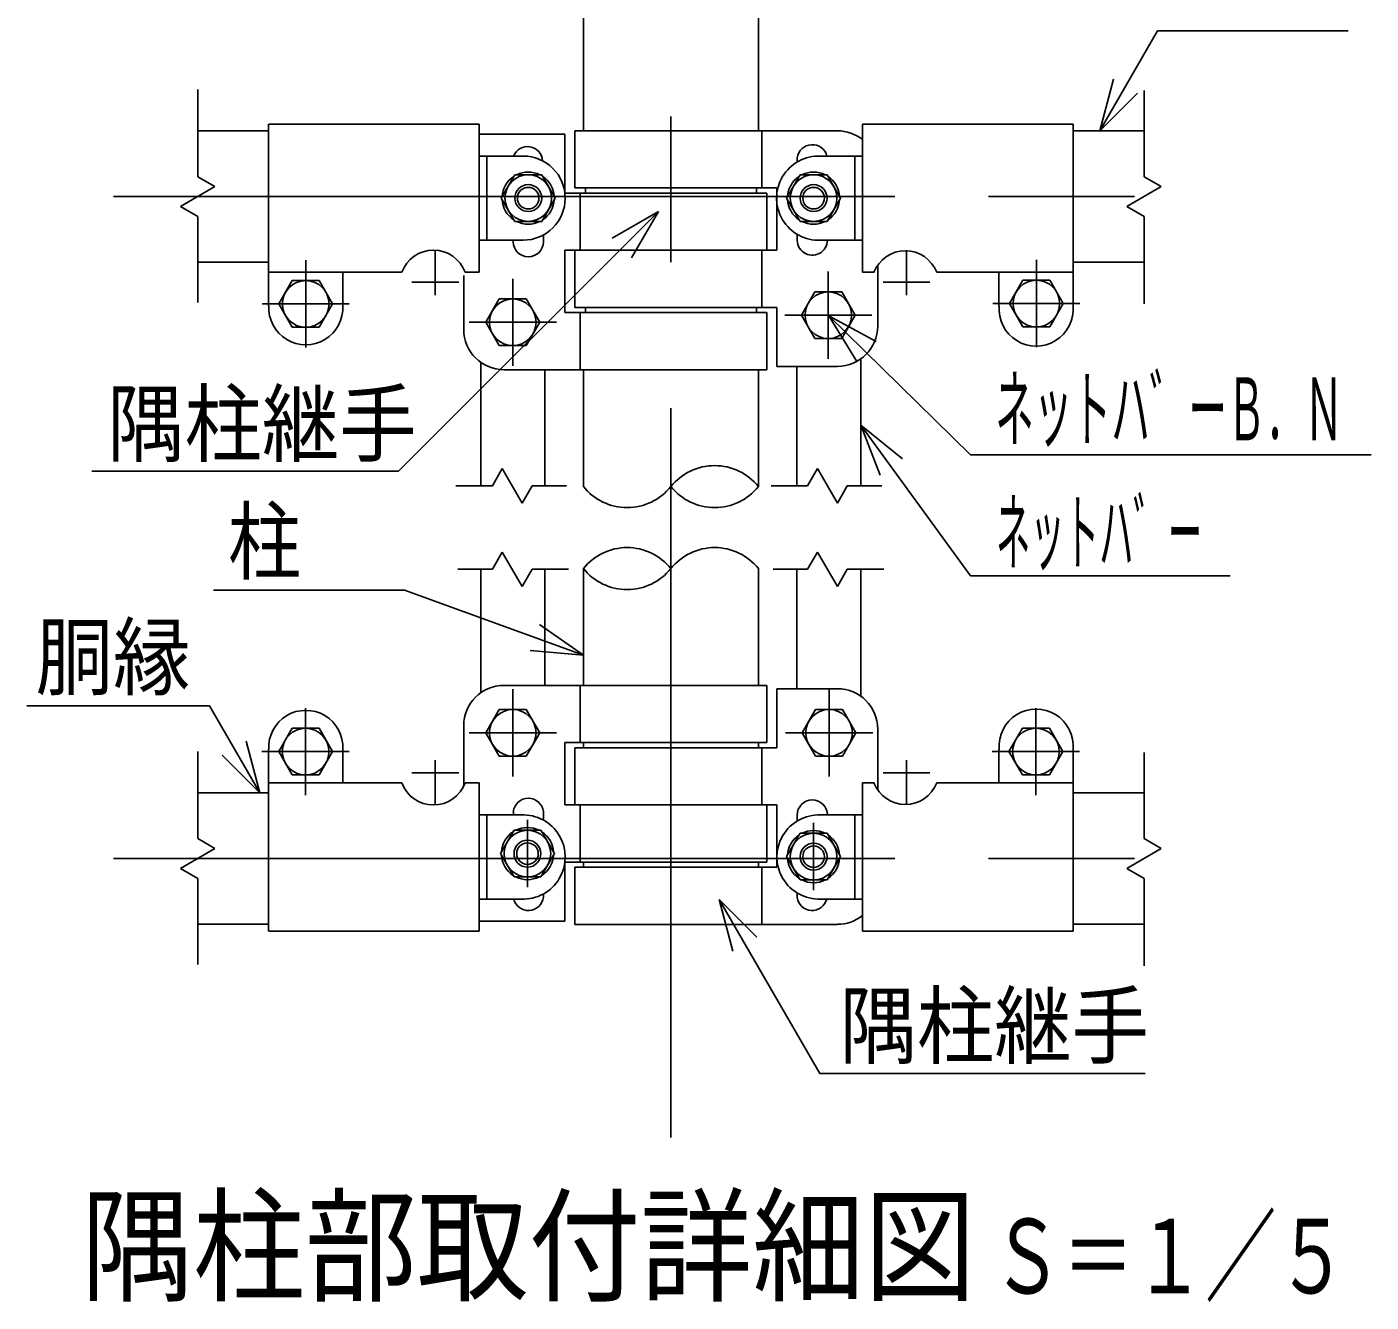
# Model space of a CAD drawing. Units: millimetres, scale not verified. Extents: x -4425 to 4425, y -3150 to 3150.
# Drawn here: x 1400 to 2570, y -1090 to 20 of the extents above; entities that cross this region are included whole.
import ezdxf
from ezdxf.enums import TextEntityAlignment as Align

# ---------------------------------------------------------------- set-up
doc = ezdxf.new("R2010")
doc.units = ezdxf.units.MM
doc.header["$LTSCALE"] = 20
doc.linetypes.add('USER1', pattern=[50.8, 31.75, -6.35, 6.35, -6.35])
doc.layers.add('0-0_1', color=7, linetype='Continuous', lineweight=25)
doc.layers.add('0-4_2', color=2, linetype='Continuous', lineweight=25)
doc.styles.add('ＭＳ ゴシック', font='')
doc.styles.get('ＭＳ ゴシック').set_extended_font_data('MS Gothic')

msp = doc.modelspace()

# ---------------------------------------------------------------- linework, layer by layer
at = {"layer": '0-0_1', "color": 3, "linetype": 'USER1'}
for p, q in [((1960.37, -947.09), (1960.37, 240.29)), ((1475.02, -127.86), (2445.71, -127.86)), ((1765.37, -127.86), (1855.37, -127.86)), ((2155.37, -127.86), (2065.37, -127.86)), ((1642.42, -183.37), (1642.42, -259.31)), ((2278.54, -183.01), (2278.54, -258.95)), ((2097.42, -193.16), (2097.42, -269.1)), ((1822.67, -199.36), (1822.67, -275.3)), ((1604.45, -221.34), (1680.39, -221.34)), ((2240.57, -220.98), (2316.51, -220.98)), ((2059.45, -231.13), (2135.39, -231.13)), ((1784.7, -237.33), (1860.64, -237.33)), ((1822.67, -556.83), (1822.67, -632.77)), ((2098.07, -556.83), (2098.07, -632.77)), ((1642.32, -573.19), (1642.32, -649.12)), ((2278.13, -573.19), (2278.13, -649.13)), ((1784.7, -594.8), (1860.64, -594.8)), ((2060.1, -594.8), (2136.04, -594.8)), ((1604.35, -611.16), (1680.29, -611.16)), ((2240.16, -611.16), (2316.1, -611.16)), ((1835.48, -670.63), (1835.48, -729.28)), ((2084.6, -673.27), (2084.6, -731.92)), ((1475.02, -704.28), (2445.71, -704.27)), ((1765.37, -704.27), (1855.37, -704.27)), ((2155.37, -704.27), (2065.37, -704.27))]:
    msp.add_line(p, q, dxfattribs=at)
at = {"layer": '0-0_1'}
for p, q in [((1884.17, -70.55), (1884.17, 47.49)), ((2036.57, -70.55), (2036.57, 47.49)), ((1610.06, -64.77), (1610.06, -223.04)), ((1610.18, -64.73), (1793.35, -64.73)), ((1793.35, -64.73), (1793.35, -193.68)), ((2127.3, -64.73), (2310.47, -64.73)), ((2127.3, -64.73), (2127.3, -193.68)), ((2310.47, -64.73), (2310.47, -222.99)), ((1610.06, -70.71), (1548.38, -70.71)), ((1793.35, -73.48), (1868.05, -73.48)), ((1868.05, -73.48), (1868.05, -124.77)), ((1876.84, -70.55), (2105.44, -70.55)), ((1876.84, -70.55), (1876.84, -120.37)), ((2039.5, -70.55), (2039.5, -120.37)), ((2310.47, -70.71), (2372.36, -70.71)), ((1793.35, -92.57), (1831.71, -92.57)), ((1800.09, -92.57), (1800.09, -165.84)), ((2090.66, -92.57), (2127.3, -92.57)), ((2120.56, -92.57), (2120.56, -165.84)), ((2070.38, -94.04), (2070.38, -97.71)), ((1868.05, -124.77), (2043.9, -124.77)), ((1876.84, -120.37), (2052.69, -120.37)), ((1881.24, -124.77), (1881.24, -174.59)), ((1885.93, -124.77), (1885.93, -120.37)), ((2034.81, -124.77), (2034.81, -120.37)), ((2043.9, -124.77), (2043.9, -174.59)), ((2052.69, -120.37), (2052.69, -174.59)), ((1849.45, -161.26), (1849.45, -167.13)), ((2070.32, -164.38), (2070.32, -160.71)), ((1793.35, -165.84), (1831.71, -165.84)), ((1823.07, -165.84), (1823.07, -167.13)), ((1868.05, -174.59), (1868.05, -228.81)), ((1868.05, -174.59), (2043.9, -174.59)), ((1868.05, -174.59), (2052.69, -174.59)), ((1876.84, -174.59), (1876.84, -224.42)), ((2039.5, -174.59), (2039.5, -224.41)), ((2090.66, -165.84), (2127.3, -165.84)), ((1610.06, -185.01), (1548.38, -185.01)), ((2310.47, -185.01), (2372.36, -185.01)), ((1610.18, -193.69), (1726.17, -193.68)), ((1674.66, -193.68), (1674.66, -222.99)), ((1780, -196.62), (1780, -243.51)), ((1781.15, -193.68), (1793.35, -193.68)), ((2127.3, -193.68), (2137.2, -193.68)), ((2140.49, -187.54), (2140.49, -240.58)), ((2191.81, -193.68), (2310.47, -193.68)), ((2245.99, -193.68), (2245.99, -222.99)), ((1868.05, -228.81), (2043.9, -228.81)), ((1876.84, -224.42), (2052.69, -224.41)), ((1881.24, -228.81), (1881.24, -278.63)), ((1885.93, -228.81), (1885.93, -224.42)), ((2034.81, -228.81), (2034.81, -224.41)), ((2043.9, -228.81), (2043.9, -278.63)), ((2052.69, -224.42), (2052.69, -275.7)), ((2125.83, -379.74), (2125.83, -269.14)), ((1794.95, -379.74), (1794.95, -272.28)), ((1815.3, -278.63), (2043.9, -278.63)), ((1850.63, -379.74), (1850.63, -278.63)), ((1884.17, -380.38), (1884.17, -278.63)), ((2036.57, -380.38), (2036.57, -278.63)), ((2052.69, -275.7), (2105.44, -275.7)), ((2070.15, -379.74), (2070.15, -275.7)), ((1794.95, -452.39), (1794.95, -559.85)), ((1850.63, -452.39), (1850.63, -553.5)), ((1884.17, -451.76), (1884.17, -553.5)), ((2036.57, -451.76), (2036.57, -553.5)), ((2070.15, -452.39), (2070.15, -556.43)), ((2125.83, -452.39), (2125.83, -562.99)), ((1815.3, -553.5), (2043.9, -553.5)), ((1881.24, -603.32), (1881.24, -553.5)), ((2043.9, -603.32), (2043.9, -553.5)), ((2052.69, -607.72), (2052.69, -556.43)), ((2052.69, -556.43), (2105.44, -556.43)), ((1780, -641.13), (1780, -588.63)), ((2140.49, -644.6), (2140.49, -591.56)), ((1868.05, -603.32), (2043.9, -603.32)), ((1868.05, -657.54), (1868.05, -603.32)), ((1876.84, -607.72), (2052.69, -607.72)), ((1876.84, -657.54), (1876.84, -607.72)), ((1884.17, -603.32), (1884.17, -607.72)), ((2036.57, -603.32), (2036.57, -607.72)), ((2039.5, -657.54), (2039.5, -607.72)), ((1610.06, -767.36), (1610.06, -609.1)), ((1674.66, -638.45), (1674.66, -609.14)), ((2245.99, -638.45), (2245.99, -609.14)), ((2310.47, -767.4), (2310.47, -609.14)), ((1610.18, -638.45), (1726.17, -638.45)), ((1781.15, -638.45), (1793.35, -638.45)), ((1793.35, -767.4), (1793.35, -638.45)), ((2127.3, -767.4), (2127.3, -638.45)), ((2127.3, -638.45), (2137.2, -638.45)), ((2191.81, -638.45), (2310.47, -638.45)), ((1610.06, -647.12), (1548.38, -647.12)), ((2310.47, -647.12), (2372.36, -647.12)), ((1793.35, -666.29), (1829.99, -666.29)), ((1800.09, -739.56), (1800.09, -666.29)), ((1823.18, -663.36), (1823.18, -666.29)), ((1849.35, -663.36), (1849.35, -670.79)), ((1868.05, -657.54), (2052.69, -657.54)), ((1868.05, -657.54), (2043.9, -657.54)), ((1881.24, -707.36), (1881.24, -657.54)), ((2043.9, -707.36), (2043.9, -657.54)), ((2052.69, -711.76), (2052.69, -657.54)), ((2070.26, -666.47), (2070.26, -671.63)), ((2090.66, -666.29), (2127.3, -666.29)), ((2120.56, -739.56), (2120.56, -666.29)), ((1868.05, -758.65), (1868.05, -707.36)), ((1868.05, -707.36), (2043.9, -707.36)), ((1876.84, -761.58), (1876.84, -711.76)), ((1876.84, -711.76), (2052.69, -711.76)), ((1884.17, -707.36), (1884.17, -711.76)), ((2036.57, -707.36), (2036.57, -711.76)), ((2039.5, -761.58), (2039.5, -711.76)), ((1849.35, -737.93), (1849.35, -735.06)), ((2070.26, -734.22), (2070.26, -738.1)), ((1793.35, -739.56), (1829.99, -739.56)), ((2090.66, -739.56), (2127.3, -739.56)), ((1793.35, -758.65), (1868.05, -758.65)), ((1610.06, -761.42), (1548.38, -761.42)), ((1610.18, -767.4), (1793.35, -767.4)), ((1876.84, -761.58), (2105.44, -761.58)), ((2127.3, -767.4), (2310.47, -767.4)), ((2310.47, -761.42), (2372.36, -761.42))]:
    msp.add_line(p, q, dxfattribs=at)
at = {"layer": '0-0_1', "color": 2}
for p, q in [((2333.72, -70.71), (2383.98, 16.35)), ((2383.98, 16.35), (2550.07, 16.35)), ((1548.38, -34.56), (1548.38, -110.54)), ((2333.72, -70.71), (2345.78, -25.71)), ((2333.72, -70.71), (2366.66, -37.77)), ((2372.36, -110.54), (2372.36, -35.5)), ((1548.38, -110.54), (1563.38, -119.2)), ((2372.36, -110.54), (2387.36, -119.2)), ((1563.38, -119.2), (1533.38, -136.52)), ((2357.36, -136.52), (2387.36, -119.2)), ((1548.38, -145.18), (1533.38, -136.52)), ((2372.36, -145.18), (2357.36, -136.52)), ((1548.38, -145.18), (1548.38, -220.21)), ((1723.34, -366.87), (1949.44, -140.77)), ((1949.44, -140.77), (1909.1, -164.07)), ((1949.44, -140.77), (1926.15, -181.12)), ((2372.36, -221.16), (2372.36, -145.18)), ((1755.25, -174.58), (1755.25, -213.57)), ((2165.48, -174.58), (2165.48, -213.57)), ((1734.81, -202.48), (1775.7, -202.48)), ((2185.93, -202.48), (2145.04, -202.48)), ((2097.99, -231.78), (2221.08, -352.68)), ((2097.99, -231.78), (2122.35, -271.49)), ((2097.99, -231.78), (2138.94, -253.99)), ((2125.83, -326.97), (2221.08, -458.07)), ((2125.83, -326.97), (2142.52, -370.46)), ((2125.83, -326.97), (2162.03, -356.29)), ((2221.08, -352.68), (2570.01, -352.68)), ((1456.31, -366.87), (1723.34, -366.87)), ((1804.9, -379.74), (1813.56, -364.74)), ((1813.56, -364.74), (1830.88, -394.74)), ((2079.31, -379.74), (2087.97, -364.74)), ((2087.97, -364.74), (2105.29, -394.74)), ((1773.15, -379.74), (1804.9, -379.74)), ((1839.54, -379.74), (1830.88, -394.74)), ((1839.54, -379.74), (1869.48, -379.74)), ((2047.55, -379.74), (2079.31, -379.74)), ((2113.95, -379.74), (2105.29, -394.74)), ((2113.95, -379.74), (2143.88, -379.74)), ((1804.9, -452.39), (1813.56, -437.39)), ((1830.88, -467.39), (1813.56, -437.39)), ((2079.31, -452.39), (2087.97, -437.39)), ((2105.29, -467.39), (2087.97, -437.39)), ((1804.9, -452.39), (1774.97, -452.39)), ((1839.54, -452.39), (1830.88, -467.39)), ((1871.3, -452.39), (1839.54, -452.39)), ((2079.31, -452.39), (2049.37, -452.39)), ((2113.95, -452.39), (2105.29, -467.39)), ((2145.7, -452.39), (2113.95, -452.39)), ((2221.08, -458.07), (2447.2, -458.07)), ((1562.11, -470.54), (1728.32, -470.54)), ((1728.32, -470.54), (1884.17, -527.27)), ((1884.17, -527.27), (1846.01, -500.55)), ((1884.17, -527.27), (1837.76, -523.21)), ((1399.65, -571.28), (1558.73, -571.28)), ((1558.73, -571.28), (1602.53, -647.12)), ((1602.53, -647.12), (1590.47, -602.12)), ((1548.38, -610.98), (1548.38, -686.95)), ((1602.53, -647.12), (1569.58, -614.18)), ((1755.25, -657.55), (1755.25, -618.56)), ((2165.48, -657.55), (2165.48, -618.56)), ((2372.36, -686.95), (2372.36, -611.92)), ((1734.81, -629.66), (1775.7, -629.66)), ((2185.93, -629.66), (2145.04, -629.66)), ((1548.38, -686.95), (1563.38, -695.61)), ((2372.36, -686.95), (2387.36, -695.61)), ((1563.38, -695.61), (1533.38, -712.94)), ((2357.36, -712.94), (2387.36, -695.61)), ((1548.38, -721.6), (1533.38, -712.94)), ((2372.36, -721.6), (2357.36, -712.94)), ((1548.38, -721.6), (1548.38, -796.63)), ((2372.36, -797.57), (2372.36, -721.6)), ((2002.36, -739.91), (2089.9, -891.53)), ((2002.36, -739.91), (2035.3, -772.86)), ((2002.36, -739.91), (2014.42, -784.91)), ((2089.9, -891.53), (2373.29, -891.53))]:
    msp.add_line(p, q, dxfattribs=at)
at = {"layer": '0-0_1'}
for centre, radius, start, end in [((2105.32, -105.76), 35.17, 51.3179, 90.00024), ((1835.5, -97.59), 13.19, 3.78571, 157.61256), ((1831.71, -129.21), 36.63, 270, 90), ((2089.02, -129.24), 36.63, 87.43726, 272.56285), ((2083.45, -95.84), 13.19, 14.36437, 172.12685), ((1836.14, -129.21), 22.71, 123.37524, 176.62436), ((1836.14, -129.21), 22.71, 63.37563, 116.62469), ((1836.14, -129.21), 22.71, 3.37537, 56.62451), ((2084.6, -129.21), 22.71, 123.37549, 176.62463), ((2084.6, -129.21), 22.71, 63.37531, 116.62437), ((2084.6, -129.21), 22.71, 3.37564, 56.62476), ((1836.14, -129.21), 22.71, 183.37536, 236.62463), ((1836.14, -129.21), 22.71, 303.37524, 356.62463), ((2084.6, -129.21), 22.71, 183.37537, 236.62476), ((2084.6, -129.21), 22.71, 303.37537, 356.62464), ((1836.14, -129.21), 22.71, 243.37527, 296.62436), ((2084.6, -129.21), 22.71, 243.37564, 296.62473), ((1753.66, -203.84), 29.31, 20.28488, 159.71478), ((1836.26, -167.13), 13.19, 180, 0), ((2083.45, -165.67), 13.19, 174.39166, 359.2334), ((2164.5, -204.33), 29.31, 21.31091, 158.68921), ((1642.48, -224.68), 32.24, 176.99986, 2.99915), ((2278.36, -225.82), 32.24, 174.96893, 5.03113), ((1815.17, -243.51), 35.17, 180, 270), ((2105.32, -240.58), 35.17, 270, 0), ((1998.47, -410.92), 48.83, 38.71802, 141.28213), ((1922.27, -349.83), 48.83, 218.71787, 321.28198), ((1998.47, -349.83), 48.83, 218.71787, 321.28198), ((1922.27, -482.3), 48.83, 38.71802, 141.28213), ((1998.47, -482.3), 48.83, 38.71802, 141.28213), ((1922.27, -421.21), 48.83, 218.71787, 321.28198), ((1815.17, -588.63), 35.17, 90, 180), ((2105.32, -591.56), 35.17, 0, 90), ((1642.48, -607.45), 32.24, 357.00085, 183.00014), ((2278.36, -606.32), 32.24, 354.96887, 185.03107), ((1753.66, -628.29), 29.31, 200.28522, 339.71512), ((2164.5, -627.8), 29.31, 201.31079, 338.68909), ((1836.26, -665), 13.19, 7.13244, 172.86487), ((2083.45, -666.47), 13.19, 0.7666, 180), ((1831.68, -702.93), 36.67, 267.49755, 92.63856), ((2089.35, -702.93), 36.66, 87.9429, 272.05746), ((1835.48, -699.96), 22.71, 63.37527, 116.62436), ((1835.48, -699.96), 22.71, 123.37524, 176.62463), ((1835.48, -699.96), 22.71, 3.37536, 56.62463), ((2084.6, -702.59), 22.71, 123.37524, 176.62463), ((2084.6, -702.59), 22.71, 63.37527, 116.62436), ((2084.6, -702.59), 22.71, 3.37536, 56.62463), ((1835.48, -699.96), 22.71, 183.37537, 236.62451), ((1835.48, -699.96), 22.71, 303.37524, 356.62436), ((2084.6, -702.59), 22.71, 183.37537, 236.62451), ((2084.6, -702.59), 22.71, 303.37524, 356.62436), ((1835.48, -699.96), 22.71, 243.37563, 296.62469), ((2084.6, -702.59), 22.71, 243.37563, 296.62469), ((1836.26, -736.29), 13.19, 194.36729, 352.8676), ((2083.32, -736.29), 13.19, 187.87315, 345.63563), ((2105.32, -726.37), 35.17, 269.99976, 308.6821)]:
    msp.add_arc(centre, radius, start, end, dxfattribs=at)
at = {"layer": '0-4_2', "color": 7}
for p, q in [((1812.7, -129.21), (1824.42, -108.9)), ((1824.42, -108.9), (1847.86, -108.9)), ((1847.86, -108.9), (1859.59, -129.21)), ((2072.87, -108.9), (2061.15, -129.21)), ((2096.32, -108.9), (2072.87, -108.9)), ((1824.42, -149.51), (1812.7, -129.21)), ((1859.59, -129.21), (1847.86, -149.51)), ((2061.15, -129.21), (2072.87, -149.51)), ((1847.86, -149.51), (1824.42, -149.51)), ((2072.87, -149.51), (2096.32, -149.51)), ((1812.04, -699.96), (1823.76, -679.65)), ((1823.76, -679.65), (1847.21, -679.65)), ((1847.21, -679.65), (1858.93, -699.96)), ((2061.15, -702.59), (2072.87, -682.29)), ((2072.87, -682.29), (2096.32, -682.29)), ((2096.32, -682.29), (2108.04, -702.59)), ((1823.76, -720.26), (1812.04, -699.96)), ((1858.93, -699.96), (1847.21, -720.26)), ((2072.87, -722.9), (2061.15, -702.59)), ((2108.04, -702.59), (2096.32, -722.9)), ((1847.21, -720.26), (1823.76, -720.26)), ((2096.32, -722.9), (2072.87, -722.9))]:
    msp.add_line(p, q, dxfattribs=at)
at = {"layer": '0-4_2'}
for p, q in [((1618.97, -221.34), (1630.7, -201.04)), ((1630.7, -201.04), (1654.14, -201.04)), ((1654.14, -201.04), (1665.87, -221.34)), ((2255.1, -220.98), (2266.82, -200.67)), ((2266.82, -200.67), (2290.27, -200.67)), ((2290.27, -200.67), (2301.99, -220.98)), ((1630.7, -241.65), (1618.97, -221.34)), ((1665.87, -221.34), (1654.14, -241.65)), ((1799.23, -237.33), (1810.95, -217.03)), ((1810.95, -217.03), (1834.4, -217.03)), ((1834.4, -217.03), (1846.12, -237.33)), ((2073.97, -231.13), (2085.69, -210.82)), ((2085.69, -210.82), (2109.14, -210.82)), ((2109.14, -210.82), (2120.86, -231.13)), ((2266.82, -241.28), (2255.1, -220.98)), ((2301.99, -220.98), (2290.27, -241.28)), ((2085.69, -251.43), (2073.97, -231.13)), ((1654.14, -241.65), (1630.7, -241.65)), ((1810.95, -257.64), (1799.23, -237.33)), ((1846.12, -237.33), (1834.4, -257.64)), ((2290.27, -241.28), (2266.82, -241.28)), ((1834.4, -257.64), (1810.95, -257.64)), ((1810.95, -574.5), (1799.23, -594.8)), ((1834.4, -574.5), (1810.95, -574.5)), ((1846.12, -594.8), (1834.4, -574.5)), ((2074.62, -594.8), (2086.34, -574.5)), ((2086.34, -574.5), (2109.79, -574.5)), ((2109.79, -574.5), (2121.51, -594.8)), ((1630.6, -590.85), (1618.87, -611.16)), ((1654.04, -590.85), (1630.6, -590.85)), ((1665.76, -611.16), (1654.04, -590.85)), ((1799.23, -594.8), (1810.95, -615.11)), ((1834.4, -615.11), (1846.12, -594.8)), ((2086.34, -615.11), (2074.62, -594.8)), ((2121.51, -594.8), (2109.79, -615.11)), ((2266.41, -590.85), (2254.68, -611.16)), ((2289.85, -590.85), (2266.41, -590.85)), ((2301.58, -611.16), (2289.85, -590.85)), ((1618.87, -611.16), (1630.6, -631.46)), ((1654.04, -631.46), (1665.76, -611.16)), ((1810.95, -615.11), (1834.4, -615.11)), ((2109.79, -615.11), (2086.34, -615.11)), ((2254.68, -611.16), (2266.41, -631.46)), ((2289.85, -631.46), (2301.58, -611.16)), ((1630.6, -631.46), (1654.04, -631.46)), ((2266.41, -631.46), (2289.85, -631.46))]:
    msp.add_line(p, q, dxfattribs=at)
at = {"layer": '0-4_2', "color": 7}
msp.add_lwpolyline([(2096.32, -149.51), (2108.04, -129.21), (2096.32, -108.9)], dxfattribs=at)
at = {"layer": '0-4_2'}
msp.add_lwpolyline([(2120.86, -231.13), (2109.14, -251.43), (2085.69, -251.43)], dxfattribs=at)
at = {"layer": '0-4_2', "color": 7}
for centre, radius in [((1836.14, -129.21), 20.3), ((2084.6, -129.21), 20.3), ((1836.14, -129.21), 9.38), ((2084.6, -129.21), 9.38), ((1835.48, -699.96), 20.3), ((2084.6, -702.59), 20.3), ((1835.48, -699.96), 9.38), ((2084.6, -702.59), 9.38)]:
    msp.add_circle(centre, radius, dxfattribs=at)
at = {"layer": '0-4_2', "color": 4}
for centre in [(1836.14, -129.21), (2084.6, -129.21), (1835.48, -699.96), (2084.6, -702.59)]:
    msp.add_circle(centre, 11.72, dxfattribs=at)
at = {"layer": '0-4_2'}
for centre in [(1642.42, -221.34), (2278.54, -220.98), (1822.67, -237.33), (2097.42, -231.13), (1822.67, -594.8), (2098.07, -594.8), (1642.32, -611.16), (2278.13, -611.16)]:
    msp.add_circle(centre, 20.3, dxfattribs=at)

# ---------------------------------------------------------------- texts
at = {"layer": '0-0_1', "style": 'ＭＳ ゴシック'}
for s, height, width, p in [('ネットハ゛ーＢ．Ｎ', 54.84, 0.45, (2242.7, -356.59)), ('隅柱継手', 54.84, 0.9, (1469.6, -369.5)), ('ネットハ゛ー', 54.84, 0.4, (2243.4, -464.11)), ('柱', 54.84, 0.85, (1574.72, -471.83)), ('胴縁', 54.84, 0.9, (1407.29, -572.56)), ('隅柱継手', 54.84, 0.9, (2107.26, -893.61)), ('隅柱部取付詳細図', 79.33, 0.9, (1446.91, -1105.13)), ('Ｓ＝１／５', 64.96, 0.7, (2239.41, -1102.36))]:
    msp.add_text(s, height=height, dxfattribs=dict(at, width=width)).set_placement(p, align=Align.BOTTOM_LEFT)

doc.saveas('drawing.dxf')
